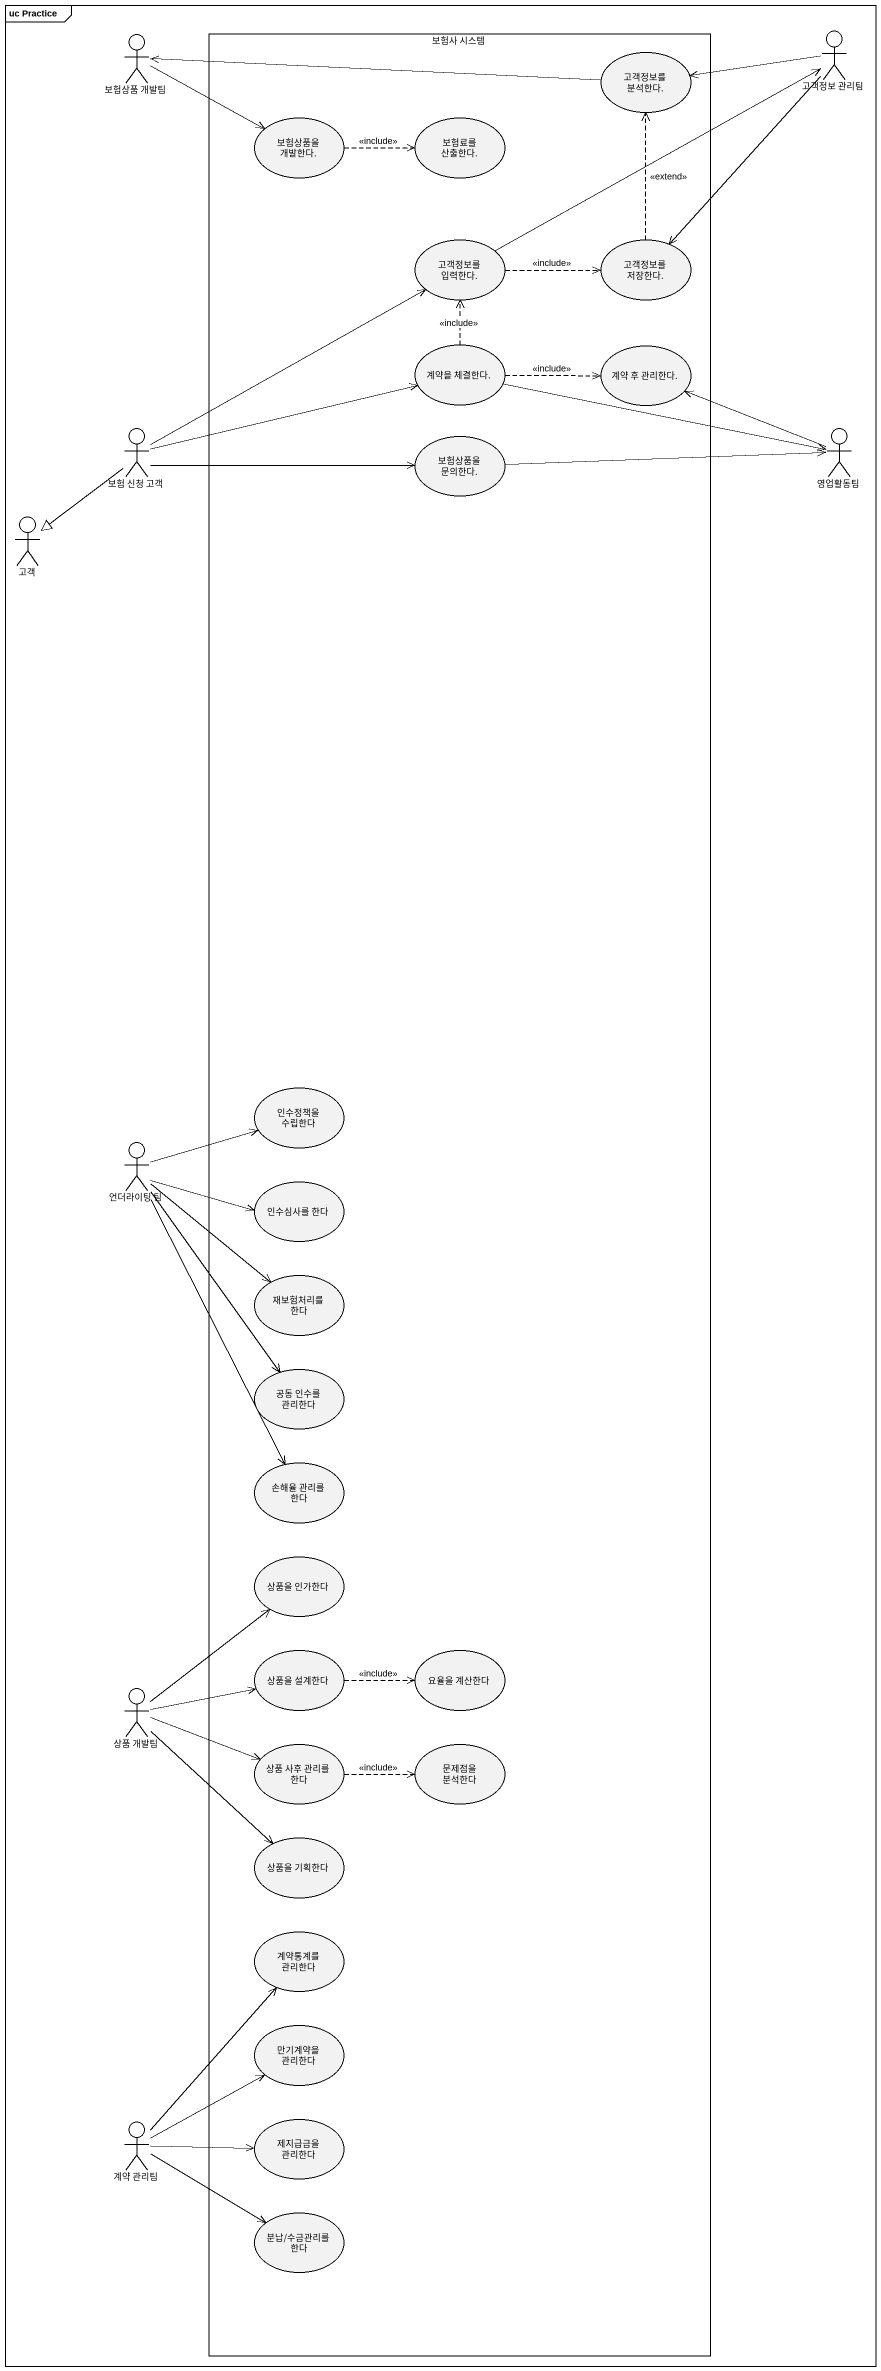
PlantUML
@startuml
mainframe uc Practice
actor "보험상품 개발팀" as 보험상품_개발팀
rectangle "보험사 시스템" as 보험사_시스템 {
  usecase "고객정보를 분석한다." as 고객정보를_분석한다
  usecase "보험상품을 개발한다." as 보험상품을_개발한다
  usecase "보험료를 산출한다." as 보험료를_산출한다
  usecase "고객정보를 입력한다." as 고객정보를_입력한다
  usecase "고객정보를 저장한다." as 고객정보를_저장한다
  usecase "계약을 체결한다." as 계약을_체결한다
  usecase "계약 후 관리한다." as 계약_후_관리한다
  usecase "보험상품을 문의한다." as 보험상품을_문의한다
  usecase "인수정책을 수립한다" as 인수정책을_수립한다
  usecase "인수심사를 한다" as 인수심사를_한다
  usecase "재보험처리를 한다" as 재보험처리를_한다
  usecase "공동 인수를 관리한다" as 공동_인수를_관리한다
  usecase "손해율 관리를 한다" as 손해율_관리를_한다
  usecase "상품을 인가한다" as 상품을_인가한다
  usecase "상품을 설계한다" as 상품을_설계한다
  usecase "요율을 계산한다" as 요율을_계산한다
  usecase "상품 사후 관리를 한다" as 상품_사후_관리를_한다
  usecase "문제점을 분석한다" as 문제점을_분석한다
  usecase "상품을 기획한다" as 상품을_기획한다
  usecase "계약통계를 관리한다" as 계약통계를_관리한다
  usecase "만기계약을 관리한다" as 만기계약을_관리한다
  usecase "제지급금을 관리한다" as 제지급금을_관리한다
  usecase "분납/수금관리를 한다" as 분납_수금관리를_한다
}
actor "고객정보 관리팀" as 고객정보_관리팀
actor "보험 신청 고객" as 보험_신청_고객
actor 영업활동팀
actor 고객
actor "언더라이팅 팀" as 언더라이팅_팀
actor "상품 개발팀" as 상품_개발팀
actor "계약 관리팀" as 계약_관리팀
보험상품_개발팀 -right-> 보험상품을_개발한다
고객정보를_분석한다 -left-> 보험상품_개발팀
고객정보_관리팀 -left-> 고객정보를_분석한다
고객정보_관리팀 --> 고객정보를_저장한다
보험상품을_개발한다 .right.> 보험료를_산출한다 : <<include>>
고객정보를_입력한다 -right-> 고객정보_관리팀
고객정보를_입력한다 .right.> 고객정보를_저장한다 : <<include>>
고객정보를_저장한다 .up.> 고객정보를_분석한다 : <<extend>>
계약을_체결한다 .up.> 고객정보를_입력한다 : <<include>>
계약을_체결한다 .right.> 계약_후_관리한다 : <<include>>
계약을_체결한다 -right-> 영업활동팀
보험_신청_고객 -up-> 고객정보를_입력한다
보험_신청_고객 -right-> 계약을_체결한다
보험_신청_고객 -right-> 보험상품을_문의한다
보험_신청_고객 --|> 고객
보험상품을_문의한다 -right-> 영업활동팀
영업활동팀 -left-> 계약_후_관리한다
언더라이팅_팀 -right-> 인수정책을_수립한다
언더라이팅_팀 -right-> 인수심사를_한다
언더라이팅_팀 --> 재보험처리를_한다
언더라이팅_팀 --> 공동_인수를_관리한다
언더라이팅_팀 --> 손해율_관리를_한다
상품을_설계한다 .right.> 요율을_계산한다 : <<include>>
상품_개발팀 -up-> 상품을_인가한다
상품_개발팀 -right-> 상품을_설계한다
상품_개발팀 -right-> 상품_사후_관리를_한다
상품_개발팀 --> 상품을_기획한다
상품_사후_관리를_한다 .right.> 문제점을_분석한다 : <<include>>
계약_관리팀 -up-> 계약통계를_관리한다
계약_관리팀 -up-> 만기계약을_관리한다
계약_관리팀 -right-> 제지급금을_관리한다
계약_관리팀 -right-> 분납_수금관리를_한다
@enduml
